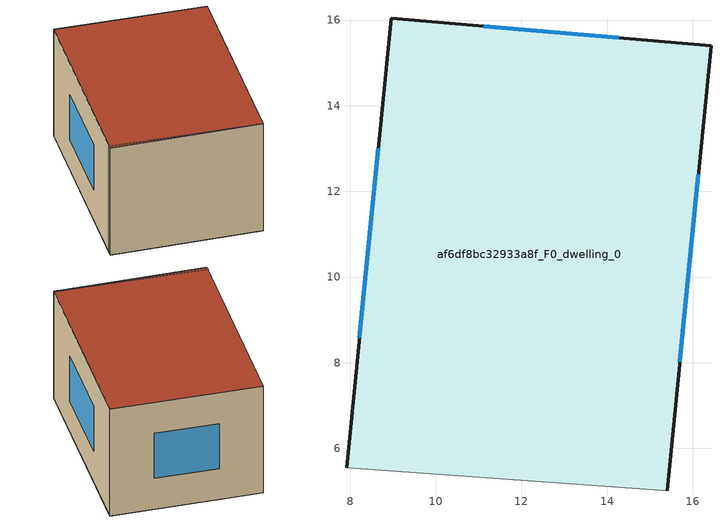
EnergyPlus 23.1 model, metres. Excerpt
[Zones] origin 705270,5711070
af6df8bc32933a8f_F0_dwelling_0
 floor ground (EU_floor_Construction): 15.41,5.02 16.43,15.4 8.96,16.04 7.92,5.55 z0
 wall outside (EU_wall_Construction): 7.92,5.55 8.96,16.04 16.43,15.4 15.41,5.02 z0:6
 wall adiabatic (EU_wall_Construction): 15.41,5.02 7.92,5.55 z0:6
 window (EU_Window_Construction): 8.22,8.58 8.66,13 / 11.12,15.85 14.27,15.59 / 16.13,12.4 15.7,8.02 z1.73:4.27
 roof outside (EU_roof_Construction): 16.43,15.4 15.41,5.02 7.92,5.55 8.96,16.04 z6
shading: 7.92,5.75 15.41,5.02 z0:6
[Building]
EU S2 Campaign: North Axis=0; Terrain=City; Solar Distribution=FullExterior
[Site:Location]
London: Latitude=51.5; Longitude=-0.5; Time Zone=0; Elevation=25
[SizingPeriod:WeatherFileDays]
AnnualSizingPeriod: Begin Month=1; Begin Day of Month=1; End Month=12; End Day of Month=31; Day of Week for Start Day=Monday; Use Weather File Daylight Saving Period=No; Use Weather File Rain and Snow Indicators=No
[MATERIAL]
EU_InternalMass_Material: Roughness=MediumRough; Thickness=0.1; Conductivity=1; Density=1800; Specific Heat=900; Thermal Absorptance=0.9; Solar Absorptance=0.7; Visible Absorptance=0.7
[MATERIAL:NOMASS] Roughness=MediumRough; Thermal Absorptance=0.9; Solar Absorptance=0.7; Visible Absorptance=0.7
Name | Thermal Resistance
EU_wall_NoMass | 0.724719
EU_roof_NoMass | 2.98947
EU_floor_NoMass | 2.39157
[WINDOWMATERIAL:SIMPLEGLAZINGSYSTEM]
EU_Window_SimpleGlazing: UFactor=2.63425; Solar Heat Gain Coefficient=0.76; Visible Transmittance=0.76
[CONSTRUCTION]
EU_wall_Construction: EU_wall_NoMass
EU_roof_Construction: EU_roof_NoMass
EU_floor_Construction: EU_floor_NoMass
EU_InternalMass_Construction: EU_InternalMass_Material
EU_Window_Construction: EU_Window_SimpleGlazing
[ZONE]
af6df8bc32933a8f_F0_dwelling_0: Type=1; Multiplier=1; Ceiling Height=autocalculate; Volume=471.952; Floor Area=autocalculate; Part of Total Floor Area=Yes
[INTERNALMASS]
af6df8bc32933a8f_F0_dwelling_0_EU_InternalMass: Construction=EU_InternalMass_Construction; Zone or ZoneList=af6df8bc32933a8f_F0_dwelling_0; Surface Area=78.6588
[OTHEREQUIPMENT]
EU_Step8_InternalGain_af6df8bc32933a8f_F0_dwelling_0_f000: Fuel Type=Electricity; Zone or ZoneList or Space or SpaceList=af6df8bc32933a8f_F0_dwelling_0; Schedule=EU_Step8_GainSchedule_af6df8bc32933a8f_F0_dwelling_0_f000; Design Level Calculation Method=Watts/Area; Power per Zone Floor Area=1; Fraction Latent=0; Fraction Radiant=0; Fraction Lost=0; Carbon Dioxide Generation Rate=0; EndUse Subcategory=EU_Step8_InternalGains
[ZONEVENTILATION:DESIGNFLOWRATE]
EU_ConstantAir_af6df8bc32933a8f_F0_dwelling_0: Zone or ZoneList or Space or SpaceList=af6df8bc32933a8f_F0_dwelling_0; Schedule=EU_AlwaysOn; Design Flow Rate Calculation Method=AirChanges/Hour; Air Changes per Hour=0.418135; Ventilation Type=Natural; Fan Pressure Rise=0; Fan Total Efficiency=1; Constant Term Coefficient=1; Temperature Term Coefficient=0; Velocity Term Coefficient=0; Velocity Squared Term Coefficient=0; Minimum Indoor Temperature=-100; Maximum Indoor Temperature=100; Delta Temperature=-100; Minimum Outdoor Temperature=-100; Maximum Outdoor Temperature=100; Maximum Wind Speed=40
[HVACTEMPLATE:THERMOSTAT]
EU_HeatOnly_af6df8bc32933a8f_F0_dwelling_0: Constant Heating Setpoint=20; Constant Cooling Setpoint=50
[HVACTEMPLATE:ZONE:IDEALLOADSAIRSYSTEM]
af6df8bc32933a8f_F0_dwelling_0: Template Thermostat=EU_HeatOnly_af6df8bc32933a8f_F0_dwelling_0; System Availability Schedule=EU_AlwaysOn; Maximum Heating Supply Air Temperature=50; Minimum Cooling Supply Air Temperature=13; Maximum Heating Supply Air Humidity Ratio=0.0156; Minimum Cooling Supply Air Humidity Ratio=0.0077; Heating Limit=NoLimit; Cooling Limit=NoLimit; Heating Availability Schedule=EU_AlwaysOn; Cooling Availability Schedule=EU_CoolingOff; Dehumidification Control Type=ConstantSensibleHeatRatio; Cooling Sensible Heat Ratio=0.7; Dehumidification Setpoint=60; Humidification Control Type=None; Humidification Setpoint=30; Outdoor Air Method=None; Outdoor Air Flow Rate per Person=0.00944; Outdoor Air Flow Rate per Zone Floor Area=0; Outdoor Air Flow Rate per Zone=0; Demand Controlled Ventilation Type=None; Outdoor Air Economizer Type=NoEconomizer; Heat Recovery Type=None; Sensible Heat Recovery Effectiveness=0.7; Latent Heat Recovery Effectiveness=0.65
[SIZING:ZONE]
af6df8bc32933a8f_F0_dwelling_0: Zone Cooling Design Supply Air Temperature Input Method=SupplyAirTemperature; Zone Cooling Design Supply Air Temperature=13; Zone Heating Design Supply Air Temperature Input Method=SupplyAirTemperature; Zone Heating Design Supply Air Temperature=50; Zone Cooling Design Supply Air Humidity Ratio=0.008; Zone Heating Design Supply Air Humidity Ratio=0.008; Cooling Design Air Flow Method=DesignDay; Cooling Design Air Flow Rate=0; Cooling Minimum Air Flow per Zone Floor Area=0.000762; Cooling Minimum Air Flow=0; Cooling Minimum Air Flow Fraction=0.2; Heating Design Air Flow Method=DesignDay; Heating Design Air Flow Rate=0; Heating Maximum Air Flow per Zone Floor Area=0.002032; Heating Maximum Air Flow=0.141576; Heating Maximum Air Flow Fraction=0.3; Account for Dedicated Outdoor Air System=No; Dedicated Outdoor Air System Control Strategy=NeutralSupplyAir; Dedicated Outdoor Air Low Setpoint Temperature for Design=autosize; Dedicated Outdoor Air High Setpoint Temperature for Design=autosize; Zone Load Sizing Method=Sensible Load Only No Latent Load; Zone Latent Cooling Design Supply Air Humidity Ratio Input Method=HumidityRatioDifference; Zone Cooling Design Supply Air Humidity Ratio Difference=0.005; Zone Latent Heating Design Supply Air Humidity Ratio Input Method=HumidityRatioDifference; Zone Humidification Design Supply Air Humidity Ratio Difference=0.005
[SCHEDULE:CONSTANT]
Name | Hourly Value
EU_AlwaysOn | 1
EU_CoolingOff | 0
[SCHEDULE:FILE]
EU_Step8_GainSchedule_af6df8bc32933a8f_F0_dwelling_0_f000: File=../../schedules/af6df8bc32933a8f/af6df8bc32933a8f_F0_dwelling_0_f000_gain.csv; Column Number=1; Rows to Skip at Top=0; Number of Hours of Data=8760; Column Separator=Comma; Interpolate to Timestep=No; Minutes per Item=60; Adjust Schedule for Daylight Savings=Yes
